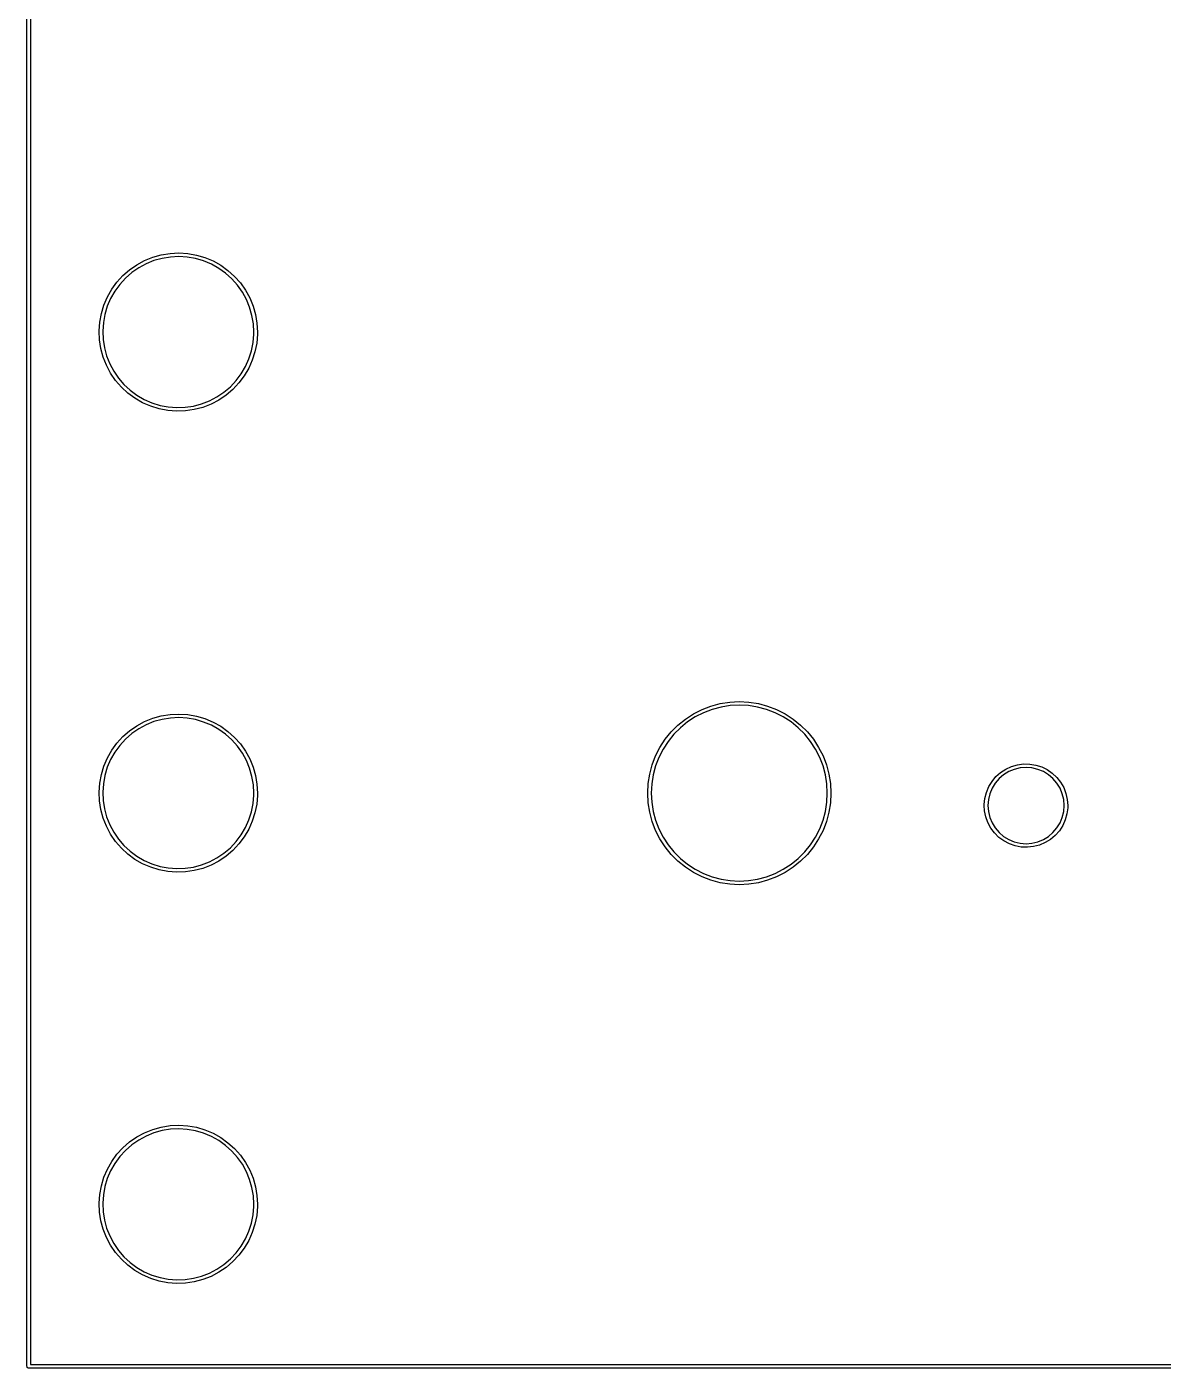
# Model space of a CAD drawing. Extents: x 14 to 105, y -113 to -13.
# Drawn here: x 13.9 to 59.5, y -113.1 to -59.3 of the extents above; entities that cross this region are included whole.
import ezdxf

# ---------------------------------------------------------------- set-up
doc = ezdxf.new("R2010")
doc.units = 0
doc.layers.add('BLACK', color=7, linetype='CONTINUOUS')

msp = doc.modelspace()

# ---------------------------------------------------------------- linework, layer by layer
at = {"layer": 'BLACK', "linetype": 'CONTINUOUS'}
for p, q in [((13.925, -113), (13.925, -13)), ((14.075, -13.075), (14.075, -112.925)), ((19.3182, -68.3991), (19.6681, -68.3424)), ((19.6681, -68.3424), (20.0222, -68.3251)), ((20.0222, -68.3251), (20.3759, -68.3473)), ((20.3759, -68.3473), (20.725, -68.4089)), ((18.0453, -68.9981), (18.3363, -68.7958)), ((18.3363, -68.7958), (18.6482, -68.6272)), ((18.71, -68.7586), (18.4124, -68.9195)), ((18.6482, -68.6272), (18.9768, -68.4944)), ((19.0236, -68.6319), (18.71, -68.7586)), ((18.9768, -68.4944), (19.3182, -68.3991)), ((19.3494, -68.5409), (19.0236, -68.6319)), ((19.6833, -68.4868), (19.3494, -68.5409)), ((20.0212, -68.4703), (19.6833, -68.4868)), ((20.3587, -68.4915), (20.0212, -68.4703)), ((20.6918, -68.5503), (20.3587, -68.4915)), ((21.0163, -68.6458), (20.6918, -68.5503)), ((20.725, -68.4089), (21.0651, -68.509)), ((21.3282, -68.7769), (21.0163, -68.6458)), ((21.0651, -68.509), (21.3918, -68.6463)), ((21.6234, -68.9419), (21.3282, -68.7769)), ((21.3918, -68.6463), (21.7012, -68.8193)), ((21.7012, -68.8193), (21.9895, -69.0256)), ((17.5396, -69.4933), (17.7786, -69.2315)), ((17.8802, -69.3353), (17.6521, -69.5851)), ((17.7786, -69.2315), (18.0453, -68.9981)), ((18.1347, -69.1125), (17.8802, -69.3353)), ((18.4124, -68.9195), (18.1347, -69.1125)), ((21.8985, -69.1388), (21.6234, -68.9419)), ((22.1498, -69.3651), (21.8985, -69.1388)), ((21.9895, -69.0256), (22.2529, -69.2628)), ((22.3744, -69.6181), (22.1498, -69.3651)), ((22.2529, -69.2628), (22.4882, -69.5279)), ((17.1561, -70.0883), (17.3312, -69.7801)), ((17.4533, -69.8588), (17.2862, -70.1529)), ((17.3312, -69.7801), (17.5396, -69.4933)), ((17.6521, -69.5851), (17.4533, -69.8588)), ((22.5694, -69.8945), (22.3744, -69.6181)), ((22.4882, -69.5279), (22.6926, -69.8175)), ((22.7323, -70.1909), (22.5694, -69.8945)), ((22.6926, -69.8175), (22.8633, -70.1281)), ((16.914, -70.7534), (17.0165, -70.4141)), ((17.0165, -70.4141), (17.1561, -70.0883)), ((17.153, -70.4638), (17.0552, -70.7876)), ((17.2862, -70.1529), (17.153, -70.4638)), ((22.8612, -70.5036), (22.7323, -70.1909)), ((22.9545, -70.8288), (22.8612, -70.5036)), ((22.8633, -70.1281), (22.9984, -70.4558)), ((22.9984, -70.4558), (23.0961, -70.7966)), ((16.85, -71.1021), (16.914, -70.7534)), ((17.0552, -70.7876), (16.9941, -71.1203)), ((23.0109, -71.1623), (22.9545, -70.8288)), ((23.0961, -70.7966), (23.1552, -71.1461)), ((16.8253, -71.4557), (16.85, -71.1021)), ((16.8254, -71.4577), (16.8253, -71.4557)), ((16.8402, -71.8098), (16.8254, -71.4577)), ((16.9941, -71.1203), (16.9705, -71.4577)), ((16.9705, -71.4577), (16.9847, -71.7957)), ((23.0003, -71.9217), (23.0286, -71.5846)), ((23.0298, -71.5), (23.0109, -71.1623)), ((23.0286, -71.5846), (23.0298, -71.5)), ((23.1552, -71.1461), (23.175, -71.5)), ((23.175, -71.5), (23.1738, -71.5887)), ((16.8944, -72.1601), (16.8402, -71.8098)), ((16.9847, -71.7957), (17.0364, -72.1299)), ((22.9346, -72.2535), (23.0003, -71.9217)), ((23.1441, -71.9419), (23.0753, -72.2896)), ((23.1738, -71.5887), (23.1441, -71.9419)), ((16.9873, -72.5022), (16.8944, -72.1601)), ((17.1178, -72.8318), (16.9873, -72.5022)), ((17.0364, -72.1299), (17.1251, -72.4563)), ((17.1251, -72.4563), (17.2496, -72.7708)), ((22.6947, -72.8849), (22.8323, -72.5759)), ((22.9681, -72.6275), (22.8239, -72.9513)), ((22.8323, -72.5759), (22.9346, -72.2535)), ((23.0753, -72.2896), (22.9681, -72.6275)), ((17.2842, -73.1447), (17.1178, -72.8318)), ((17.2496, -72.7708), (17.4084, -73.0695)), ((17.4845, -73.4372), (17.2842, -73.1447)), ((17.4084, -73.0695), (17.5995, -73.3486)), ((22.3209, -73.4475), (22.5236, -73.1766)), ((22.5236, -73.1766), (22.6947, -72.8849)), ((22.8239, -72.9513), (22.6445, -73.257)), ((17.7161, -73.7055), (17.4845, -73.4372)), ((17.5995, -73.3486), (17.8206, -73.6047)), ((17.9762, -73.9464), (17.7161, -73.7055)), ((17.8206, -73.6047), (18.0688, -73.8345)), ((21.8318, -73.9133), (22.0894, -73.6941)), ((22.0894, -73.6941), (22.3209, -73.4475)), ((22.4322, -73.5409), (22.1895, -73.7992)), ((22.6445, -73.257), (22.4322, -73.5409)), ((18.2615, -74.1567), (17.9762, -73.9464)), ((18.0688, -73.8345), (18.341, -74.0352)), ((18.5685, -74.334), (18.2615, -74.1567)), ((18.341, -74.0352), (18.6339, -74.2043)), ((18.6339, -74.2043), (18.9439, -74.3397)), ((20.9362, -74.3815), (21.2516, -74.2592)), ((21.2516, -74.2592), (21.5514, -74.1024)), ((21.6257, -74.2272), (21.3116, -74.3914)), ((21.5514, -74.1024), (21.8318, -73.9133)), ((21.9196, -74.029), (21.6257, -74.2272)), ((22.1895, -73.7992), (21.9196, -74.029)), ((18.8933, -74.4759), (18.5685, -74.334)), ((19.2319, -74.5807), (18.8933, -74.4759)), ((18.9439, -74.3397), (19.267, -74.4398)), ((19.5801, -74.6471), (19.2319, -74.5807)), ((19.267, -74.4398), (19.5993, -74.5032)), ((19.9335, -74.6743), (19.5801, -74.6471)), ((19.5993, -74.5032), (19.9365, -74.5291)), ((20.2878, -74.6619), (19.9335, -74.6743)), ((19.9365, -74.5291), (20.2746, -74.5173)), ((20.2746, -74.5173), (20.6092, -74.4679)), ((20.6384, -74.6102), (20.2878, -74.6619)), ((20.6092, -74.4679), (20.9362, -74.3815)), ((20.9811, -74.5196), (20.6384, -74.6102)), ((21.3116, -74.3914), (20.9811, -74.5196)), ((40.6625, -86.8174), (41.0052, -86.6427)), ((41.0052, -86.6427), (41.3644, -86.5049)), ((41.4092, -86.6429), (41.0643, -86.7753)), ((41.3644, -86.5049), (41.7359, -86.4053)), ((41.7661, -86.5473), (41.4092, -86.6429)), ((41.7359, -86.4053), (42.1159, -86.3451)), ((42.131, -86.4895), (41.7661, -86.5473)), ((42.1159, -86.3451), (42.5, -86.325)), ((42.5, -86.4702), (42.131, -86.4895)), ((42.5, -86.325), (42.8841, -86.3451)), ((42.869, -86.4895), (42.5, -86.4702)), ((43.2339, -86.5473), (42.869, -86.4895)), ((42.8841, -86.3451), (43.2641, -86.4053)), ((43.5908, -86.6429), (43.2339, -86.5473)), ((43.2641, -86.4053), (43.6356, -86.5049)), ((43.9357, -86.7753), (43.5908, -86.6429)), ((43.6356, -86.5049), (43.9948, -86.6427)), ((43.9948, -86.6427), (44.3375, -86.8174)), ((18.3363, -87.2958), (18.6482, -87.1272)), ((18.6482, -87.1272), (18.9768, -86.9944)), ((19.0236, -87.1319), (18.71, -87.2586)), ((18.9768, -86.9944), (19.3182, -86.8991)), ((19.3494, -87.0409), (19.0236, -87.1319)), ((19.3182, -86.8991), (19.6681, -86.8424)), ((19.6833, -86.9868), (19.3494, -87.0409)), ((19.6681, -86.8424), (20.0222, -86.8251)), ((20.0212, -86.9703), (19.6833, -86.9868)), ((20.3587, -86.9915), (20.0212, -86.9703)), ((20.0222, -86.8251), (20.3759, -86.8473)), ((20.6918, -87.0503), (20.3587, -86.9915)), ((20.3759, -86.8473), (20.725, -86.9089)), ((21.0163, -87.1458), (20.6918, -87.0503)), ((20.725, -86.9089), (21.0651, -87.009)), ((21.3282, -87.2769), (21.0163, -87.1458)), ((21.0651, -87.009), (21.3918, -87.1463)), ((21.3918, -87.1463), (21.7012, -87.3193)), ((40.0409, -87.2689), (40.3399, -87.0269)), ((40.4252, -87.1443), (40.1381, -87.3768)), ((40.3399, -87.0269), (40.6625, -86.8174)), ((40.7351, -86.9431), (40.4252, -87.1443)), ((41.0643, -86.7753), (40.7351, -86.9431)), ((44.2649, -86.9431), (43.9357, -86.7753)), ((44.5748, -87.1443), (44.2649, -86.9431)), ((44.3375, -86.8174), (44.6601, -87.0269)), ((44.8619, -87.3768), (44.5748, -87.1443)), ((44.6601, -87.0269), (44.9591, -87.2689)), ((17.5396, -87.9933), (17.7786, -87.7315)), ((17.7786, -87.7315), (18.0453, -87.4981)), ((18.1347, -87.6125), (17.8802, -87.8353)), ((18.0453, -87.4981), (18.3363, -87.2958)), ((18.4124, -87.4195), (18.1347, -87.6125)), ((18.71, -87.2586), (18.4124, -87.4195)), ((21.6234, -87.4419), (21.3282, -87.2769)), ((21.8985, -87.6388), (21.6234, -87.4419)), ((21.7012, -87.3193), (21.9895, -87.5256)), ((22.1498, -87.8651), (21.8985, -87.6388)), ((21.9895, -87.5256), (22.2529, -87.7628)), ((39.5269, -87.8399), (39.7689, -87.5409)), ((39.8768, -87.6381), (39.6443, -87.9252)), ((39.7689, -87.5409), (40.0409, -87.2689)), ((40.1381, -87.3768), (39.8768, -87.6381)), ((45.1232, -87.6381), (44.8619, -87.3768)), ((44.9591, -87.2689), (45.2311, -87.5409)), ((45.3557, -87.9252), (45.1232, -87.6381)), ((45.2311, -87.5409), (45.4731, -87.8399)), ((17.3312, -88.2801), (17.5396, -87.9933)), ((17.6521, -88.0851), (17.4533, -88.3588)), ((17.8802, -87.8353), (17.6521, -88.0851)), ((22.3744, -88.1181), (22.1498, -87.8651)), ((22.2529, -87.7628), (22.4882, -88.0279)), ((22.5694, -88.3945), (22.3744, -88.1181)), ((22.4882, -88.0279), (22.6926, -88.3175)), ((39.1427, -88.5052), (39.3174, -88.1625)), ((39.4431, -88.2351), (39.2753, -88.5643)), ((39.3174, -88.1625), (39.5269, -87.8399)), ((39.6443, -87.9252), (39.4431, -88.2351)), ((45.5569, -88.2351), (45.3557, -87.9252)), ((45.4731, -87.8399), (45.6826, -88.1625)), ((45.7247, -88.5643), (45.5569, -88.2351)), ((45.6826, -88.1625), (45.8573, -88.5052)), ((17.0165, -88.9141), (17.1561, -88.5883)), ((17.2862, -88.6529), (17.153, -88.9638)), ((17.1561, -88.5883), (17.3312, -88.2801)), ((17.4533, -88.3588), (17.2862, -88.6529)), ((22.7323, -88.6909), (22.5694, -88.3945)), ((22.6926, -88.3175), (22.8633, -88.6281)), ((22.8612, -89.0036), (22.7323, -88.6909)), ((22.8633, -88.6281), (22.9984, -88.9558)), ((39.0049, -88.8644), (39.1427, -88.5052)), ((39.2753, -88.5643), (39.1429, -88.9092)), ((45.8571, -88.9092), (45.7247, -88.5643)), ((45.8573, -88.5052), (45.9951, -88.8644)), ((16.85, -89.6021), (16.914, -89.2534)), ((16.914, -89.2534), (17.0165, -88.9141)), ((17.0552, -89.2876), (16.9941, -89.6203)), ((17.153, -88.9638), (17.0552, -89.2876)), ((22.9545, -89.3288), (22.8612, -89.0036)), ((23.0109, -89.6623), (22.9545, -89.3288)), ((22.9984, -88.9558), (23.0961, -89.2966)), ((23.0961, -89.2966), (23.1552, -89.6461)), ((38.8451, -89.6159), (38.9053, -89.2359)), ((38.9053, -89.2359), (39.0049, -88.8644)), ((39.0473, -89.2661), (38.9895, -89.631)), ((39.1429, -88.9092), (39.0473, -89.2661)), ((45.9527, -89.2661), (45.8571, -88.9092)), ((46.0105, -89.631), (45.9527, -89.2661)), ((45.9951, -88.8644), (46.0947, -89.2359)), ((46.0947, -89.2359), (46.1549, -89.6159)), ((52.6364, -89.5273), (52.7951, -89.3364)), ((52.7951, -89.3364), (52.9803, -89.1711)), ((53.1009, -89.2624), (52.9183, -89.4183)), ((52.9803, -89.1711), (53.1879, -89.035)), ((53.3055, -89.137), (53.1009, -89.2624)), ((53.1879, -89.035), (53.4134, -88.9311)), ((53.5273, -89.0452), (53.3055, -89.137)), ((53.4134, -88.9311), (53.6517, -88.8616)), ((53.7607, -88.9891), (53.5273, -89.0452)), ((53.6517, -88.8616), (53.8977, -88.8281)), ((54, -88.9703), (53.7607, -88.9891)), ((53.8977, -88.8281), (54.146, -88.8314)), ((54.2393, -88.9891), (54, -88.9703)), ((54.146, -88.8314), (54.391, -88.8713)), ((54.4727, -89.0452), (54.2393, -88.9891)), ((54.391, -88.8713), (54.6275, -88.947)), ((54.6945, -89.137), (54.4727, -89.0452)), ((54.6275, -88.947), (54.8501, -89.0568)), ((54.8991, -89.2624), (54.6945, -89.137)), ((54.8501, -89.0568), (55.0541, -89.1983)), ((55.0817, -89.4183), (54.8991, -89.2624)), ((55.0541, -89.1983), (55.2349, -89.3684)), ((16.8253, -89.9557), (16.85, -89.6021)), ((16.9941, -89.6203), (16.9705, -89.9577)), ((23.0298, -90), (23.0109, -89.6623)), ((23.1552, -89.6461), (23.175, -90)), ((38.825, -90), (38.8451, -89.6159)), ((38.9895, -89.631), (38.9702, -90)), ((46.0298, -90), (46.0105, -89.631)), ((46.1549, -89.6159), (46.175, -90)), ((52.4116, -89.9685), (52.5076, -89.7396)), ((52.5076, -89.7396), (52.6364, -89.5273)), ((52.637, -89.8055), (52.5452, -90.0273)), ((52.7624, -89.6009), (52.637, -89.8055)), ((52.9183, -89.4183), (52.7624, -89.6009)), ((55.2376, -89.6009), (55.0817, -89.4183)), ((55.2349, -89.3684), (55.3886, -89.5634)), ((55.363, -89.8055), (55.2376, -89.6009)), ((55.4548, -90.0273), (55.363, -89.8055)), ((55.3886, -89.5634), (55.5118, -89.7789)), ((55.5118, -89.7789), (55.6018, -90.0103)), ((16.8254, -89.9577), (16.8253, -89.9557)), ((16.8402, -90.3098), (16.8254, -89.9577)), ((16.8944, -90.6601), (16.8402, -90.3098)), ((16.9705, -89.9577), (16.9847, -90.2957)), ((16.9847, -90.2957), (17.0364, -90.6299)), ((22.9346, -90.7535), (23.0003, -90.4217)), ((23.0003, -90.4217), (23.0286, -90.0846)), ((23.0286, -90.0846), (23.0298, -90)), ((23.1738, -90.0887), (23.1441, -90.4419)), ((23.175, -90), (23.1738, -90.0887)), ((38.8451, -90.3841), (38.825, -90)), ((38.9053, -90.7641), (38.8451, -90.3841)), ((38.9702, -90), (38.9895, -90.369)), ((38.9895, -90.369), (39.0473, -90.7339)), ((45.9527, -90.7339), (46.0105, -90.369)), ((46.0105, -90.369), (46.0298, -90)), ((46.1549, -90.3841), (46.0947, -90.7641)), ((46.175, -90), (46.1549, -90.3841)), ((52.3256, -90.4562), (52.3504, -90.2091)), ((52.3504, -90.2091), (52.4116, -89.9685)), ((52.4891, -90.2607), (52.4703, -90.5)), ((52.5452, -90.0273), (52.4891, -90.2607)), ((55.5109, -90.2607), (55.4548, -90.0273)), ((55.5297, -90.5), (55.5109, -90.2607)), ((55.6018, -90.0103), (55.6566, -90.2524)), ((55.6566, -90.2524), (55.675, -90.5)), ((16.9873, -91.0022), (16.8944, -90.6601)), ((17.0364, -90.6299), (17.1251, -90.9563)), ((17.1251, -90.9563), (17.2496, -91.2708)), ((22.8323, -91.0759), (22.9346, -90.7535)), ((23.0753, -90.7896), (22.9681, -91.1275)), ((23.1441, -90.4419), (23.0753, -90.7896)), ((39.0049, -91.1356), (38.9053, -90.7641)), ((39.0473, -90.7339), (39.1429, -91.0908)), ((45.8571, -91.0908), (45.9527, -90.7339)), ((46.0947, -90.7641), (45.9951, -91.1356)), ((52.3277, -90.5), (52.3256, -90.4562)), ((52.3375, -90.7041), (52.3277, -90.5)), ((52.3859, -90.9476), (52.3375, -90.7041)), ((52.4698, -91.1813), (52.3859, -90.9476)), ((52.4703, -90.5), (52.4891, -90.7393)), ((52.4891, -90.7393), (52.5452, -90.9727)), ((55.4548, -90.9727), (55.5109, -90.7393)), ((55.5109, -90.7393), (55.5297, -90.5)), ((55.6414, -90.8339), (55.574, -91.0729)), ((55.6727, -90.5877), (55.6414, -90.8339)), ((55.675, -90.5), (55.6727, -90.5877)), ((17.1178, -91.3318), (16.9873, -91.0022)), ((17.2842, -91.6447), (17.1178, -91.3318)), ((17.2496, -91.2708), (17.4084, -91.5695)), ((22.5236, -91.6766), (22.6947, -91.3849)), ((22.8239, -91.4513), (22.6445, -91.757)), ((22.6947, -91.3849), (22.8323, -91.0759)), ((22.9681, -91.1275), (22.8239, -91.4513)), ((39.1427, -91.4948), (39.0049, -91.1356)), ((39.3174, -91.8375), (39.1427, -91.4948)), ((39.1429, -91.0908), (39.2753, -91.4357)), ((39.2753, -91.4357), (39.4431, -91.7649)), ((45.5569, -91.7649), (45.7247, -91.4357)), ((45.8573, -91.4948), (45.6826, -91.8375)), ((45.7247, -91.4357), (45.8571, -91.0908)), ((45.9951, -91.1356), (45.8573, -91.4948)), ((52.5873, -91.4), (52.4698, -91.1813)), ((52.5452, -90.9727), (52.637, -91.1945)), ((52.7359, -91.5989), (52.5873, -91.4)), ((52.637, -91.1945), (52.7624, -91.3991)), ((52.7624, -91.3991), (52.9183, -91.5817)), ((55.0817, -91.5817), (55.2376, -91.3991)), ((55.2376, -91.3991), (55.363, -91.1945)), ((55.472, -91.2992), (55.3377, -91.508)), ((55.363, -91.1945), (55.4548, -90.9727)), ((55.574, -91.0729), (55.472, -91.2992)), ((17.4845, -91.9372), (17.2842, -91.6447)), ((17.4084, -91.5695), (17.5995, -91.8486)), ((17.7161, -92.2055), (17.4845, -91.9372)), ((17.5995, -91.8486), (17.8206, -92.1047)), ((22.0894, -92.1941), (22.3209, -91.9475)), ((22.3209, -91.9475), (22.5236, -91.6766)), ((22.6445, -91.757), (22.4322, -92.0409)), ((39.5269, -92.1601), (39.3174, -91.8375)), ((39.4431, -91.7649), (39.6443, -92.0748)), ((45.3557, -92.0748), (45.5569, -91.7649)), ((45.6826, -91.8375), (45.4731, -92.1601)), ((52.9122, -91.7737), (52.7359, -91.5989)), ((53.1124, -91.9205), (52.9122, -91.7737)), ((52.9183, -91.5817), (53.1009, -91.7376)), ((53.1009, -91.7376), (53.3055, -91.863)), ((53.3321, -92.0361), (53.1124, -91.9205)), ((53.3055, -91.863), (53.5273, -91.9548)), ((53.5665, -92.1179), (53.3321, -92.0361)), ((53.5273, -91.9548), (53.7607, -92.0109)), ((53.7607, -92.0109), (54, -92.0297)), ((54, -92.0297), (54.2393, -92.0109)), ((54.2393, -92.0109), (54.4727, -91.9548)), ((54.4727, -91.9548), (54.6945, -91.863)), ((54.7734, -91.9857), (54.5453, -92.0837)), ((54.6945, -91.863), (54.8991, -91.7376)), ((54.9845, -91.8551), (54.7734, -91.9857)), ((54.8991, -91.7376), (55.0817, -91.5817)), ((55.174, -91.6947), (54.9845, -91.8551)), ((55.3377, -91.508), (55.174, -91.6947)), ((17.9762, -92.4464), (17.7161, -92.2055)), ((17.8206, -92.1047), (18.0688, -92.3345)), ((18.2615, -92.6567), (17.9762, -92.4464)), ((18.0688, -92.3345), (18.341, -92.5352)), ((18.341, -92.5352), (18.6339, -92.7043)), ((21.5514, -92.6024), (21.8318, -92.4133)), ((21.9196, -92.529), (21.6257, -92.7272)), ((21.8318, -92.4133), (22.0894, -92.1941)), ((22.1895, -92.2992), (21.9196, -92.529)), ((22.4322, -92.0409), (22.1895, -92.2992)), ((39.7689, -92.4591), (39.5269, -92.1601)), ((39.6443, -92.0748), (39.8768, -92.3619)), ((40.0409, -92.7311), (39.7689, -92.4591)), ((39.8768, -92.3619), (40.1381, -92.6232)), ((44.8619, -92.6232), (45.1232, -92.3619)), ((45.2311, -92.4591), (44.9591, -92.7311)), ((45.1232, -92.3619), (45.3557, -92.0748)), ((45.4731, -92.1601), (45.2311, -92.4591)), ((53.8104, -92.1642), (53.5665, -92.1179)), ((54.0585, -92.174), (53.8104, -92.1642)), ((54.3052, -92.147), (54.0585, -92.174)), ((54.5453, -92.0837), (54.3052, -92.147)), ((18.5685, -92.834), (18.2615, -92.6567)), ((18.8933, -92.9759), (18.5685, -92.834)), ((18.6339, -92.7043), (18.9439, -92.8397)), ((19.2319, -93.0807), (18.8933, -92.9759)), ((18.9439, -92.8397), (19.267, -92.9398)), ((19.5801, -93.1471), (19.2319, -93.0807)), ((19.267, -92.9398), (19.5993, -93.0032)), ((19.5993, -93.0032), (19.9365, -93.0291)), ((19.9365, -93.0291), (20.2746, -93.0173)), ((20.2746, -93.0173), (20.6092, -92.9679)), ((20.6384, -93.1102), (20.2878, -93.1619)), ((20.6092, -92.9679), (20.9362, -92.8815)), ((20.9811, -93.0196), (20.6384, -93.1102)), ((20.9362, -92.8815), (21.2516, -92.7592)), ((21.3116, -92.8914), (20.9811, -93.0196)), ((21.2516, -92.7592), (21.5514, -92.6024)), ((21.6257, -92.7272), (21.3116, -92.8914)), ((40.3399, -92.9731), (40.0409, -92.7311)), ((40.1381, -92.6232), (40.4252, -92.8557)), ((40.6625, -93.1826), (40.3399, -92.9731)), ((40.4252, -92.8557), (40.7351, -93.0569)), ((40.7351, -93.0569), (41.0643, -93.2247)), ((43.9357, -93.2247), (44.2649, -93.0569)), ((44.2649, -93.0569), (44.5748, -92.8557)), ((44.6601, -92.9731), (44.3375, -93.1826)), ((44.5748, -92.8557), (44.8619, -92.6232)), ((44.9591, -92.7311), (44.6601, -92.9731)), ((19.9335, -93.1743), (19.5801, -93.1471)), ((20.2878, -93.1619), (19.9335, -93.1743)), ((41.0052, -93.3573), (40.6625, -93.1826)), ((41.3644, -93.4951), (41.0052, -93.3573)), ((41.0643, -93.2247), (41.4092, -93.3571)), ((41.7359, -93.5947), (41.3644, -93.4951)), ((41.4092, -93.3571), (41.7661, -93.4527)), ((42.1159, -93.6549), (41.7359, -93.5947)), ((41.7661, -93.4527), (42.131, -93.5105)), ((42.5, -93.675), (42.1159, -93.6549)), ((42.131, -93.5105), (42.5, -93.5298)), ((42.5, -93.5298), (42.869, -93.5105)), ((42.8841, -93.6549), (42.5, -93.675)), ((42.869, -93.5105), (43.2339, -93.4527)), ((43.2641, -93.5947), (42.8841, -93.6549)), ((43.2339, -93.4527), (43.5908, -93.3571)), ((43.6356, -93.4951), (43.2641, -93.5947)), ((43.5908, -93.3571), (43.9357, -93.2247)), ((43.9948, -93.3573), (43.6356, -93.4951)), ((44.3375, -93.1826), (43.9948, -93.3573)), ((19.3182, -103.399), (19.6681, -103.342)), ((19.6681, -103.342), (20.0222, -103.325)), ((20.0222, -103.325), (20.3759, -103.347)), ((18.0453, -103.998), (18.3363, -103.796)), ((18.3363, -103.796), (18.6482, -103.627)), ((18.71, -103.759), (18.4124, -103.919)), ((18.6482, -103.627), (18.9768, -103.494)), ((19.0236, -103.632), (18.71, -103.759)), ((18.9768, -103.494), (19.3182, -103.399)), ((19.3494, -103.541), (19.0236, -103.632)), ((19.6833, -103.487), (19.3494, -103.541)), ((20.0212, -103.47), (19.6833, -103.487)), ((20.3587, -103.492), (20.0212, -103.47)), ((20.6918, -103.55), (20.3587, -103.492)), ((20.3759, -103.347), (20.725, -103.409)), ((21.0163, -103.646), (20.6918, -103.55)), ((20.725, -103.409), (21.0651, -103.509)), ((21.3282, -103.777), (21.0163, -103.646)), ((21.0651, -103.509), (21.3918, -103.646)), ((21.6234, -103.942), (21.3282, -103.777)), ((21.3918, -103.646), (21.7012, -103.819)), ((21.7012, -103.819), (21.9895, -104.026)), ((17.5396, -104.493), (17.7786, -104.232)), ((17.8802, -104.335), (17.6521, -104.585)), ((17.7786, -104.232), (18.0453, -103.998)), ((18.1347, -104.113), (17.8802, -104.335)), ((18.4124, -103.919), (18.1347, -104.113)), ((21.8985, -104.139), (21.6234, -103.942)), ((22.1498, -104.365), (21.8985, -104.139)), ((21.9895, -104.026), (22.2529, -104.263)), ((22.3744, -104.618), (22.1498, -104.365)), ((22.2529, -104.263), (22.4882, -104.528)), ((17.1561, -105.088), (17.3312, -104.78)), ((17.4533, -104.859), (17.2862, -105.153)), ((17.3312, -104.78), (17.5396, -104.493)), ((17.6521, -104.585), (17.4533, -104.859)), ((22.5694, -104.894), (22.3744, -104.618)), ((22.4882, -104.528), (22.6926, -104.818)), ((22.7323, -105.191), (22.5694, -104.894)), ((22.6926, -104.818), (22.8633, -105.128)), ((16.914, -105.753), (17.0165, -105.414)), ((17.0165, -105.414), (17.1561, -105.088)), ((17.153, -105.464), (17.0552, -105.788)), ((17.2862, -105.153), (17.153, -105.464)), ((22.8612, -105.504), (22.7323, -105.191)), ((22.8633, -105.128), (22.9984, -105.456)), ((22.9984, -105.456), (23.0961, -105.797)), ((16.85, -106.102), (16.914, -105.753)), ((17.0552, -105.788), (16.9941, -106.12)), ((22.9545, -105.829), (22.8612, -105.504)), ((23.0109, -106.162), (22.9545, -105.829)), ((23.0961, -105.797), (23.1552, -106.146)), ((16.8253, -106.456), (16.85, -106.102)), ((16.8254, -106.458), (16.8253, -106.456)), ((16.8402, -106.81), (16.8254, -106.458)), ((16.9941, -106.12), (16.9705, -106.458)), ((16.9705, -106.458), (16.9847, -106.796)), ((23.0298, -106.5), (23.0109, -106.162)), ((23.0286, -106.585), (23.0298, -106.5)), ((23.1552, -106.146), (23.175, -106.5)), ((23.175, -106.5), (23.1738, -106.589)), ((16.8944, -107.16), (16.8402, -106.81)), ((16.9847, -106.796), (17.0364, -107.13)), ((22.9346, -107.253), (23.0003, -106.922)), ((23.0003, -106.922), (23.0286, -106.585)), ((23.1441, -106.942), (23.0753, -107.29)), ((23.1738, -106.589), (23.1441, -106.942)), ((16.9873, -107.502), (16.8944, -107.16)), ((17.1178, -107.832), (16.9873, -107.502)), ((17.0364, -107.13), (17.1251, -107.456)), ((17.1251, -107.456), (17.2496, -107.771)), ((22.6947, -107.885), (22.8323, -107.576)), ((22.9681, -107.627), (22.8239, -107.951)), ((22.8323, -107.576), (22.9346, -107.253)), ((23.0753, -107.29), (22.9681, -107.627)), ((17.2842, -108.145), (17.1178, -107.832)), ((17.2496, -107.771), (17.4084, -108.07)), ((17.4845, -108.437), (17.2842, -108.145)), ((17.4084, -108.07), (17.5995, -108.349)), ((22.3209, -108.447), (22.5236, -108.177)), ((22.5236, -108.177), (22.6947, -107.885)), ((22.8239, -107.951), (22.6445, -108.257)), ((17.7161, -108.706), (17.4845, -108.437)), ((17.5995, -108.349), (17.8206, -108.605)), ((17.9762, -108.946), (17.7161, -108.706)), ((17.8206, -108.605), (18.0688, -108.834)), ((21.8318, -108.913), (22.0894, -108.694)), ((22.0894, -108.694), (22.3209, -108.447)), ((22.4322, -108.541), (22.1895, -108.799)), ((22.6445, -108.257), (22.4322, -108.541)), ((18.2615, -109.157), (17.9762, -108.946)), ((18.0688, -108.834), (18.341, -109.035)), ((18.5685, -109.334), (18.2615, -109.157)), ((18.341, -109.035), (18.6339, -109.204)), ((18.6339, -109.204), (18.9439, -109.34)), ((20.9362, -109.381), (21.2516, -109.259)), ((21.2516, -109.259), (21.5514, -109.102)), ((21.6257, -109.227), (21.3116, -109.391)), ((21.5514, -109.102), (21.8318, -108.913)), ((21.9196, -109.029), (21.6257, -109.227)), ((22.1895, -108.799), (21.9196, -109.029)), ((18.8933, -109.476), (18.5685, -109.334)), ((19.2319, -109.581), (18.8933, -109.476)), ((18.9439, -109.34), (19.267, -109.44)), ((19.5801, -109.647), (19.2319, -109.581)), ((19.267, -109.44), (19.5993, -109.503)), ((19.9335, -109.674), (19.5801, -109.647)), ((19.5993, -109.503), (19.9365, -109.529)), ((20.2878, -109.662), (19.9335, -109.674)), ((19.9365, -109.529), (20.2746, -109.517)), ((20.2746, -109.517), (20.6092, -109.468)), ((20.6384, -109.61), (20.2878, -109.662)), ((20.6092, -109.468), (20.9362, -109.381)), ((20.9811, -109.52), (20.6384, -109.61)), ((21.3116, -109.391), (20.9811, -109.52)), ((13.9317, -113.018), (13.925, -113)), ((13.935, -113.037), (13.9317, -113.018)), ((14.075, -112.925), (104.925, -112.925)), ((13.9402, -113.042), (13.935, -113.037)), ((13.9425, -113.048), (13.9402, -113.042)), ((13.9594, -113.058), (13.9425, -113.048)), ((13.9743, -113.07), (13.9594, -113.058)), ((13.9841, -113.072), (13.9743, -113.07)), ((13.987, -113.074), (13.9841, -113.072)), ((13.9903, -113.073), (13.987, -113.074)), ((14, -113.075), (13.9903, -113.073)), ((105, -113.075), (14, -113.075))]:
    msp.add_line(p, q, dxfattribs=at)

doc.saveas('drawing.dxf')
